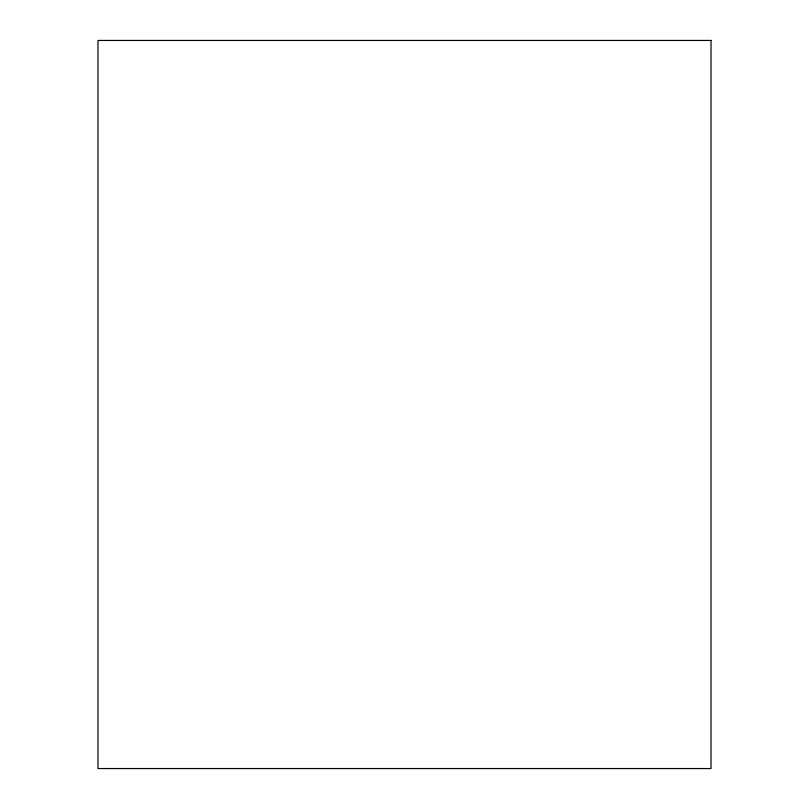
<?xml version="1.0" encoding="UTF-8"?>
<svg xmlns="http://www.w3.org/2000/svg" width="809" height="809" viewBox="0 0 809 809"><rect width="100%" height="100%" fill="white"/><g stroke="black" fill="none" stroke-linecap="round" stroke-linejoin="round"><path stroke-width="1.21" d="M711.02 40.45L97.98 40.45L97.98 768.55L711.02 768.55L711.02 40.45"/></g></svg>
